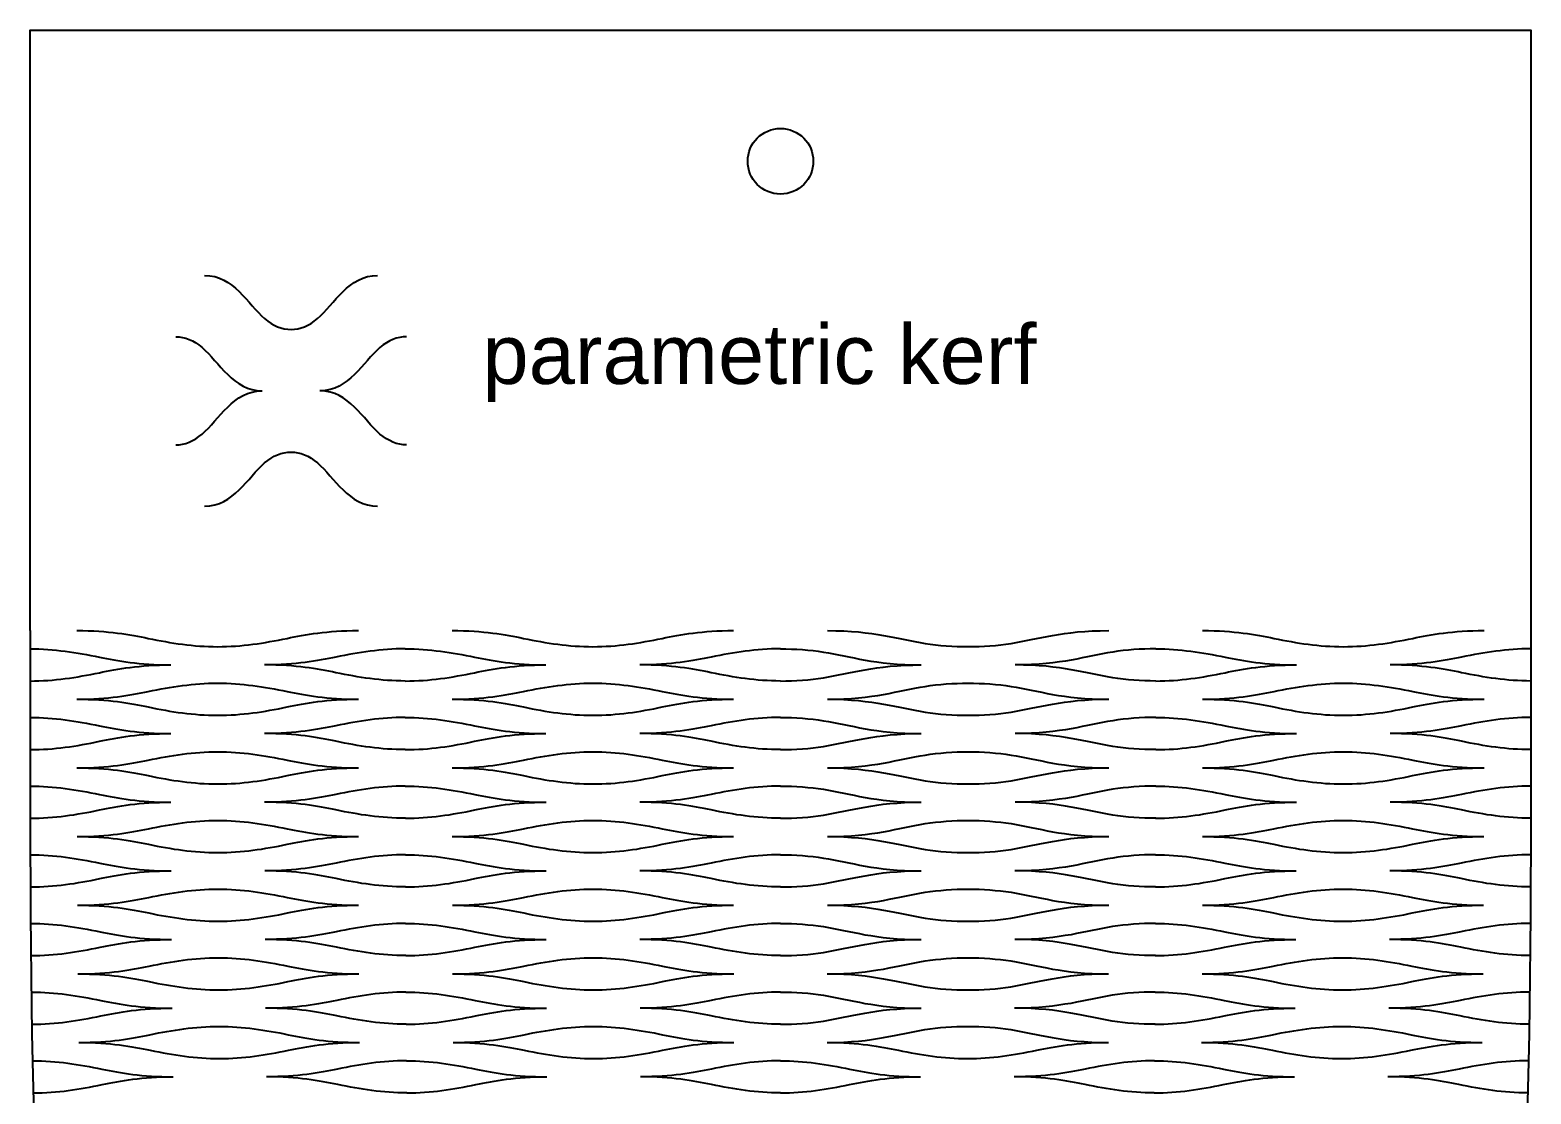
# Model space of a CAD drawing. Extents: x 0.4 to 17.3, y 0.4 to 6.1.
# Drawn here: x 13.173 to 17.305, y 3.217 to 6.145 of the extents above; entities that cross this region are included whole.
import ezdxf

# ---------------------------------------------------------------- set-up
doc = ezdxf.new("R2010")
doc.units = 0
doc.header["$MEASUREMENT"] = 0
doc.layers.add('DEFAULT', color=7, linetype='CONTINUOUS')

msp = doc.modelspace()

# ---------------------------------------------------------------- linework, layer by layer
at = {"layer": 'DEFAULT'}
msp.add_lwpolyline([(13.1733, 4.4919), (13.1733, 6.1446), (17.3051, 6.1446), (17.3051, 4.4919)], dxfattribs=at)
for points, knots in [([(15.3295, 5.7834), (15.3295, 5.8332), (15.2891, 5.8737), (15.2392, 5.8737), (15.1893, 5.8737), (15.1489, 5.8332), (15.1489, 5.7834), (15.1489, 5.7335), (15.1893, 5.6931), (15.2392, 5.6931), (15.2891, 5.6931), (15.3295, 5.7335), (15.3295, 5.7834)], [0, 0, 0, 0, 1, 1, 1, 2, 2, 2, 3, 3, 3, 4, 4, 4, 4]), ([(13.6538, 5.4694), (13.7332, 5.4694), (13.7729, 5.39), (13.8192, 5.3503), (13.8655, 5.3106), (13.9184, 5.3106), (13.9647, 5.3503), (14.011, 5.39), (14.0507, 5.4694), (14.1301, 5.4694)], [0, 0, 0, 0, 1, 1, 1, 2, 2, 2, 3, 3, 3, 3]), ([(13.5744, 5.3007), (13.5992, 5.3007), (13.624, 5.2907), (13.6472, 5.2709), (13.6935, 5.2312), (13.7332, 5.1518), (13.8125, 5.1518)], [0, 0, 0, 0, 1, 1, 1, 2, 2, 2, 2]), ([(14.2095, 5.3007), (14.1847, 5.3007), (14.1599, 5.2907), (14.1367, 5.2709), (14.0904, 5.2312), (14.0507, 5.1518), (13.9713, 5.1518)], [0, 0, 0, 0, 1, 1, 1, 2, 2, 2, 2]), ([(13.5744, 5.003), (13.5992, 5.003), (13.624, 5.0129), (13.6472, 5.0327), (13.6935, 5.0724), (13.7332, 5.1518), (13.8125, 5.1518)], [0, 0, 0, 0, 1, 1, 1, 2, 2, 2, 2]), ([(14.2095, 5.003), (14.1847, 5.003), (14.1599, 5.0129), (14.1367, 5.0327), (14.0904, 5.0724), (14.0507, 5.1518), (13.9713, 5.1518)], [0, 0, 0, 0, 1, 1, 1, 2, 2, 2, 2]), ([(13.6538, 4.8342), (13.7332, 4.8342), (13.7729, 4.9136), (13.8192, 4.9533), (13.8655, 4.993), (13.9184, 4.993), (13.9647, 4.9533), (14.011, 4.9136), (14.0507, 4.8342), (14.1301, 4.8342)], [0, 0, 0, 0, 1, 1, 1, 2, 2, 2, 3, 3, 3, 3]), ([(13.1733, 4.4919), (13.1733, 3.3114), (13.1733, 2.7212), (13.2766, 2.1309), (13.3799, 1.5406), (13.5865, 0.9504), (14.4128, 0.3601)], [0, 0, 0, 0, 1, 1, 1, 2, 2, 2, 2]), ([(13.3025, 4.4919), (13.3896, 4.4919), (13.4474, 4.4811), (13.4989, 4.4705), (13.5618, 4.4575), (13.6232, 4.4476), (13.6898, 4.4476), (13.7564, 4.4476), (13.8178, 4.4575), (13.8808, 4.4705), (13.9322, 4.4811), (13.99, 4.4919), (14.0772, 4.4919)], [0, 0, 0, 0, 1, 1, 1, 2, 2, 2, 3, 3, 3, 4, 4, 4, 4]), ([(14.3354, 4.4919), (14.4226, 4.4919), (14.4803, 4.4811), (14.5318, 4.4705), (14.5947, 4.4575), (14.6562, 4.4476), (14.7227, 4.4476), (14.7893, 4.4476), (14.8508, 4.4575), (14.9137, 4.4705), (14.9652, 4.4811), (15.0229, 4.4919), (15.1101, 4.4919)], [0, 0, 0, 0, 1, 1, 1, 2, 2, 2, 3, 3, 3, 4, 4, 4, 4]), ([(15.3683, 4.4919), (15.4974, 4.4919), (15.562, 4.4683), (15.6373, 4.4565), (15.7127, 4.4447), (15.7987, 4.4447), (15.874, 4.4565), (15.9494, 4.4683), (16.0139, 4.4919), (16.143, 4.4919)], [0, 0, 0, 0, 1, 1, 1, 2, 2, 2, 3, 3, 3, 3]), ([(17.3051, 4.4919), (17.3051, 3.3114), (17.3051, 2.7212), (17.2018, 2.1309), (17.0985, 1.5406), (16.8919, 0.9504), (16.0656, 0.3601)], [0, 0, 0, 0, 1, 1, 1, 2, 2, 2, 2]), ([(16.4013, 4.4919), (16.4884, 4.4919), (16.5462, 4.4811), (16.5977, 4.4705), (16.6606, 4.4575), (16.722, 4.4476), (16.7886, 4.4476), (16.8552, 4.4476), (16.9166, 4.4575), (16.9796, 4.4705), (17.0311, 4.4811), (17.0888, 4.4919), (17.176, 4.4919)], [0, 0, 0, 0, 1, 1, 1, 2, 2, 2, 3, 3, 3, 4, 4, 4, 4]), ([(13.1733, 4.4417), (13.2399, 4.4417), (13.3014, 4.4318), (13.3643, 4.4188), (13.4158, 4.4082), (13.4735, 4.3974), (13.5607, 4.3974)], [0, 0, 0, 0, 1, 1, 1, 2, 2, 2, 2]), ([(14.2063, 4.4417), (14.1397, 4.4417), (14.0782, 4.4318), (14.0153, 4.4188), (13.9638, 4.4082), (13.9061, 4.3974), (13.8189, 4.3974)], [0, 0, 0, 0, 1, 1, 1, 2, 2, 2, 2]), ([(14.2063, 4.4417), (14.2728, 4.4417), (14.3343, 4.4318), (14.3972, 4.4188), (14.4487, 4.4082), (14.5065, 4.3974), (14.5936, 4.3974)], [0, 0, 0, 0, 1, 1, 1, 2, 2, 2, 2]), ([(15.2392, 4.4417), (15.1726, 4.4417), (15.1112, 4.4318), (15.0483, 4.4188), (14.9968, 4.4082), (14.939, 4.3974), (14.8519, 4.3974)], [0, 0, 0, 0, 1, 1, 1, 2, 2, 2, 2]), ([(15.2392, 4.4417), (15.2796, 4.4417), (15.3199, 4.4388), (15.3576, 4.4329), (15.4329, 4.4211), (15.4974, 4.3974), (15.6266, 4.3974)], [0, 0, 0, 0, 1, 1, 1, 2, 2, 2, 2]), ([(16.2722, 4.4417), (16.2318, 4.4417), (16.1915, 4.4388), (16.1538, 4.4329), (16.0785, 4.4211), (16.0139, 4.3974), (15.8848, 4.3974)], [0, 0, 0, 0, 1, 1, 1, 2, 2, 2, 2]), ([(16.2721, 4.4417), (16.3387, 4.4417), (16.4002, 4.4318), (16.4631, 4.4188), (16.5146, 4.4082), (16.5723, 4.3974), (16.6595, 4.3974)], [0, 0, 0, 0, 1, 1, 1, 2, 2, 2, 2]), ([(17.3051, 4.4417), (17.2385, 4.4417), (17.1771, 4.4318), (17.1141, 4.4188), (17.0626, 4.4082), (17.0049, 4.3974), (16.9177, 4.3974)], [0, 0, 0, 0, 1, 1, 1, 2, 2, 2, 2]), ([(13.1733, 4.3531), (13.2399, 4.3531), (13.3014, 4.3631), (13.3643, 4.376), (13.4158, 4.3867), (13.4735, 4.3974), (13.5607, 4.3974)], [0, 0, 0, 0, 1, 1, 1, 2, 2, 2, 2]), ([(14.2063, 4.3531), (14.1397, 4.3531), (14.0783, 4.3631), (14.0153, 4.376), (13.9638, 4.3867), (13.9061, 4.3974), (13.8189, 4.3974)], [0, 0, 0, 0, 1, 1, 1, 2, 2, 2, 2]), ([(14.2063, 4.3531), (14.2728, 4.3531), (14.3343, 4.3631), (14.3972, 4.376), (14.4487, 4.3867), (14.5065, 4.3974), (14.5936, 4.3974)], [0, 0, 0, 0, 1, 1, 1, 2, 2, 2, 2]), ([(15.2392, 4.3531), (15.1726, 4.3531), (15.1112, 4.3631), (15.0483, 4.376), (14.9968, 4.3867), (14.939, 4.3974), (14.8519, 4.3974)], [0, 0, 0, 0, 1, 1, 1, 2, 2, 2, 2]), ([(15.2392, 4.3531), (15.2796, 4.3531), (15.3199, 4.3561), (15.3576, 4.362), (15.4329, 4.3738), (15.4974, 4.3974), (15.6266, 4.3974)], [0, 0, 0, 0, 1, 1, 1, 2, 2, 2, 2]), ([(16.2722, 4.3531), (16.2318, 4.3531), (16.1915, 4.3561), (16.1538, 4.362), (16.0785, 4.3738), (16.0139, 4.3974), (15.8848, 4.3974)], [0, 0, 0, 0, 1, 1, 1, 2, 2, 2, 2]), ([(16.2721, 4.3531), (16.3387, 4.3531), (16.4002, 4.3631), (16.4631, 4.376), (16.5146, 4.3867), (16.5723, 4.3974), (16.6595, 4.3974)], [0, 0, 0, 0, 1, 1, 1, 2, 2, 2, 2]), ([(17.3051, 4.3531), (17.2385, 4.3531), (17.1771, 4.3631), (17.1141, 4.376), (17.0626, 4.3867), (17.0049, 4.3974), (16.9177, 4.3974)], [0, 0, 0, 0, 1, 1, 1, 2, 2, 2, 2]), ([(13.3025, 4.303), (13.3896, 4.303), (13.4474, 4.3137), (13.4989, 4.3244), (13.5618, 4.3373), (13.6232, 4.3472), (13.6898, 4.3472), (13.7564, 4.3472), (13.8178, 4.3373), (13.8808, 4.3244), (13.9323, 4.3137), (13.99, 4.303), (14.0772, 4.303)], [0, 0, 0, 0, 1, 1, 1, 2, 2, 2, 3, 3, 3, 4, 4, 4, 4]), ([(14.3354, 4.303), (14.4226, 4.303), (14.4803, 4.3137), (14.5318, 4.3244), (14.5947, 4.3373), (14.6562, 4.3472), (14.7227, 4.3472), (14.7893, 4.3472), (14.8508, 4.3373), (14.9137, 4.3244), (14.9652, 4.3137), (15.0229, 4.303), (15.1101, 4.303)], [0, 0, 0, 0, 1, 1, 1, 2, 2, 2, 3, 3, 3, 4, 4, 4, 4]), ([(15.3683, 4.303), (15.4974, 4.303), (15.562, 4.3266), (15.6373, 4.3384), (15.7127, 4.3502), (15.7987, 4.3502), (15.874, 4.3384), (15.9494, 4.3266), (16.0139, 4.303), (16.143, 4.303)], [0, 0, 0, 0, 1, 1, 1, 2, 2, 2, 3, 3, 3, 3]), ([(16.4013, 4.303), (16.4884, 4.303), (16.5462, 4.3137), (16.5977, 4.3244), (16.6606, 4.3373), (16.722, 4.3472), (16.7886, 4.3472), (16.8552, 4.3472), (16.9166, 4.3373), (16.9796, 4.3244), (17.0311, 4.3137), (17.0888, 4.303), (17.176, 4.303)], [0, 0, 0, 0, 1, 1, 1, 2, 2, 2, 3, 3, 3, 4, 4, 4, 4]), ([(13.3025, 4.303), (13.3896, 4.303), (13.4474, 4.2922), (13.4989, 4.2816), (13.5618, 4.2686), (13.6233, 4.2587), (13.6898, 4.2587), (13.7564, 4.2587), (13.8178, 4.2686), (13.8808, 4.2816), (13.9323, 4.2922), (13.99, 4.303), (14.0772, 4.303)], [0, 0, 0, 0, 1, 1, 1, 2, 2, 2, 3, 3, 3, 4, 4, 4, 4]), ([(14.3354, 4.303), (14.4226, 4.303), (14.4803, 4.2922), (14.5318, 4.2816), (14.5947, 4.2686), (14.6562, 4.2587), (14.7227, 4.2587), (14.7893, 4.2587), (14.8508, 4.2686), (14.9137, 4.2816), (14.9652, 4.2922), (15.0229, 4.303), (15.1101, 4.303)], [0, 0, 0, 0, 1, 1, 1, 2, 2, 2, 3, 3, 3, 4, 4, 4, 4]), ([(15.3683, 4.303), (15.4974, 4.303), (15.562, 4.2793), (15.6373, 4.2675), (15.7127, 4.2557), (15.7987, 4.2557), (15.874, 4.2675), (15.9493, 4.2793), (16.0139, 4.303), (16.143, 4.303)], [0, 0, 0, 0, 1, 1, 1, 2, 2, 2, 3, 3, 3, 3]), ([(16.4013, 4.303), (16.4884, 4.303), (16.5462, 4.2922), (16.5976, 4.2816), (16.6606, 4.2686), (16.722, 4.2587), (16.7886, 4.2587), (16.8551, 4.2587), (16.9166, 4.2686), (16.9796, 4.2816), (17.0311, 4.2922), (17.0888, 4.303), (17.176, 4.303)], [0, 0, 0, 0, 1, 1, 1, 2, 2, 2, 3, 3, 3, 4, 4, 4, 4]), ([(13.1734, 4.2528), (13.2399, 4.2528), (13.3014, 4.2429), (13.3643, 4.2299), (13.4158, 4.2193), (13.4736, 4.2085), (13.5607, 4.2085)], [0, 0, 0, 0, 1, 1, 1, 2, 2, 2, 2]), ([(14.2063, 4.2528), (14.1397, 4.2528), (14.0783, 4.2429), (14.0154, 4.2299), (13.9639, 4.2193), (13.9061, 4.2085), (13.819, 4.2085)], [0, 0, 0, 0, 1, 1, 1, 2, 2, 2, 2]), ([(14.2063, 4.2528), (14.2729, 4.2528), (14.3343, 4.2429), (14.3972, 4.2299), (14.4487, 4.2193), (14.5065, 4.2085), (14.5936, 4.2085)], [0, 0, 0, 0, 1, 1, 1, 2, 2, 2, 2]), ([(15.2392, 4.2528), (15.1726, 4.2528), (15.1112, 4.2429), (15.0483, 4.2299), (14.9968, 4.2193), (14.939, 4.2085), (14.8519, 4.2085)], [0, 0, 0, 0, 1, 1, 1, 2, 2, 2, 2]), ([(15.2392, 4.2528), (15.2796, 4.2528), (15.3199, 4.2498), (15.3576, 4.2439), (15.4329, 4.2321), (15.4974, 4.2085), (15.6266, 4.2085)], [0, 0, 0, 0, 1, 1, 1, 2, 2, 2, 2]), ([(16.2721, 4.2528), (16.2318, 4.2528), (16.1915, 4.2498), (16.1538, 4.2439), (16.0785, 4.2321), (16.0139, 4.2085), (15.8848, 4.2085)], [0, 0, 0, 0, 1, 1, 1, 2, 2, 2, 2]), ([(16.2721, 4.2528), (16.3387, 4.2528), (16.4002, 4.2429), (16.4631, 4.2299), (16.5145, 4.2193), (16.5723, 4.2085), (16.6594, 4.2085)], [0, 0, 0, 0, 1, 1, 1, 2, 2, 2, 2]), ([(17.305, 4.2528), (17.2385, 4.2528), (17.177, 4.2429), (17.1141, 4.2299), (17.0626, 4.2193), (17.0048, 4.2085), (16.9177, 4.2085)], [0, 0, 0, 0, 1, 1, 1, 2, 2, 2, 2]), ([(13.1734, 4.1642), (13.24, 4.1642), (13.3015, 4.1741), (13.3644, 4.1871), (13.4159, 4.1977), (13.4736, 4.2085), (13.5607, 4.2085)], [0, 0, 0, 0, 1, 1, 1, 2, 2, 2, 2]), ([(14.2063, 4.1642), (14.1398, 4.1642), (14.0783, 4.1741), (14.0154, 4.1871), (13.9639, 4.1977), (13.9061, 4.2085), (13.819, 4.2085)], [0, 0, 0, 0, 1, 1, 1, 2, 2, 2, 2]), ([(14.2063, 4.1642), (14.2729, 4.1642), (14.3343, 4.1741), (14.3973, 4.1871), (14.4487, 4.1977), (14.5065, 4.2085), (14.5936, 4.2085)], [0, 0, 0, 0, 1, 1, 1, 2, 2, 2, 2]), ([(15.2392, 4.1642), (15.1726, 4.1642), (15.1112, 4.1741), (15.0483, 4.1871), (14.9968, 4.1977), (14.939, 4.2085), (14.8519, 4.2085)], [0, 0, 0, 0, 1, 1, 1, 2, 2, 2, 2]), ([(15.2392, 4.1642), (15.2796, 4.1642), (15.3199, 4.1672), (15.3576, 4.1731), (15.4329, 4.1849), (15.4974, 4.2085), (15.6266, 4.2085)], [0, 0, 0, 0, 1, 1, 1, 2, 2, 2, 2]), ([(16.2721, 4.1642), (16.2318, 4.1642), (16.1915, 4.1672), (16.1538, 4.1731), (16.0785, 4.1849), (16.0139, 4.2085), (15.8848, 4.2085)], [0, 0, 0, 0, 1, 1, 1, 2, 2, 2, 2]), ([(16.2721, 4.1642), (16.3387, 4.1642), (16.4001, 4.1741), (16.4631, 4.1871), (16.5145, 4.1977), (16.5723, 4.2085), (16.6594, 4.2085)], [0, 0, 0, 0, 1, 1, 1, 2, 2, 2, 2]), ([(17.305, 4.1642), (17.2384, 4.1642), (17.177, 4.1741), (17.1141, 4.1871), (17.0626, 4.1977), (17.0048, 4.2085), (16.9177, 4.2085)], [0, 0, 0, 0, 1, 1, 1, 2, 2, 2, 2]), ([(13.3026, 4.114), (13.3897, 4.114), (13.4475, 4.1248), (13.499, 4.1354), (13.5619, 4.1484), (13.6233, 4.1583), (13.6899, 4.1583), (13.7564, 4.1583), (13.8179, 4.1484), (13.8809, 4.1354), (13.9323, 4.1248), (13.9901, 4.114), (14.0772, 4.114)], [0, 0, 0, 0, 1, 1, 1, 2, 2, 2, 3, 3, 3, 4, 4, 4, 4]), ([(14.3355, 4.114), (14.4226, 4.114), (14.4803, 4.1248), (14.5318, 4.1354), (14.5947, 4.1484), (14.6562, 4.1583), (14.7228, 4.1583), (14.7893, 4.1583), (14.8508, 4.1484), (14.9137, 4.1354), (14.9652, 4.1248), (15.0229, 4.114), (15.1101, 4.114)], [0, 0, 0, 0, 1, 1, 1, 2, 2, 2, 3, 3, 3, 4, 4, 4, 4]), ([(15.3683, 4.114), (15.4974, 4.114), (15.562, 4.1376), (15.6373, 4.1494), (15.7127, 4.1613), (15.7987, 4.1613), (15.874, 4.1494), (15.9493, 4.1376), (16.0139, 4.114), (16.143, 4.114)], [0, 0, 0, 0, 1, 1, 1, 2, 2, 2, 3, 3, 3, 3]), ([(16.4012, 4.114), (16.4884, 4.114), (16.5461, 4.1248), (16.5976, 4.1354), (16.6605, 4.1484), (16.722, 4.1583), (16.7885, 4.1583), (16.8551, 4.1583), (16.9166, 4.1484), (16.9795, 4.1354), (17.0309, 4.1248), (17.0887, 4.114), (17.1758, 4.114)], [0, 0, 0, 0, 1, 1, 1, 2, 2, 2, 3, 3, 3, 4, 4, 4, 4]), ([(13.3026, 4.114), (13.3897, 4.114), (13.4475, 4.1033), (13.499, 4.0926), (13.5619, 4.0797), (13.6234, 4.0697), (13.69, 4.0697), (13.7565, 4.0697), (13.818, 4.0796), (13.8809, 4.0926), (13.9324, 4.1033), (13.9901, 4.114), (14.0772, 4.114)], [0, 0, 0, 0, 1, 1, 1, 2, 2, 2, 3, 3, 3, 4, 4, 4, 4]), ([(14.3355, 4.114), (14.4226, 4.114), (14.4804, 4.1033), (14.5319, 4.0926), (14.5948, 4.0797), (14.6562, 4.0697), (14.7228, 4.0697), (14.7894, 4.0697), (14.8508, 4.0796), (14.9137, 4.0926), (14.9652, 4.1033), (15.0229, 4.114), (15.1101, 4.114)], [0, 0, 0, 0, 1, 1, 1, 2, 2, 2, 3, 3, 3, 4, 4, 4, 4]), ([(15.3683, 4.114), (15.4974, 4.114), (15.562, 4.0904), (15.6373, 4.0786), (15.7126, 4.0668), (15.7987, 4.0668), (15.874, 4.0786), (15.9493, 4.0904), (16.0139, 4.114), (16.143, 4.114)], [0, 0, 0, 0, 1, 1, 1, 2, 2, 2, 3, 3, 3, 3]), ([(16.4012, 4.114), (16.4884, 4.114), (16.5461, 4.1033), (16.5975, 4.0926), (16.6604, 4.0797), (16.7219, 4.0697), (16.7884, 4.0697), (16.855, 4.0697), (16.9165, 4.0796), (16.9794, 4.0926), (17.0309, 4.1033), (17.0887, 4.114), (17.1758, 4.114)], [0, 0, 0, 0, 1, 1, 1, 2, 2, 2, 3, 3, 3, 4, 4, 4, 4]), ([(13.1736, 4.0638), (13.2401, 4.0638), (13.3016, 4.0539), (13.3646, 4.0409), (13.4161, 4.0303), (13.4738, 4.0196), (13.561, 4.0196)], [0, 0, 0, 0, 1, 1, 1, 2, 2, 2, 2]), ([(14.2064, 4.0638), (14.1398, 4.0638), (14.0784, 4.0539), (14.0155, 4.0409), (13.964, 4.0303), (13.9063, 4.0196), (13.8192, 4.0196)], [0, 0, 0, 0, 1, 1, 1, 2, 2, 2, 2]), ([(14.2064, 4.0638), (14.273, 4.0638), (14.3344, 4.0539), (14.3974, 4.0409), (14.4488, 4.0303), (14.5066, 4.0196), (14.5937, 4.0196)], [0, 0, 0, 0, 1, 1, 1, 2, 2, 2, 2]), ([(15.2392, 4.0638), (15.1727, 4.0638), (15.1112, 4.0539), (15.0483, 4.0409), (14.9968, 4.0303), (14.9391, 4.0196), (14.8519, 4.0196)], [0, 0, 0, 0, 1, 1, 1, 2, 2, 2, 2]), ([(15.2392, 4.0638), (15.2795, 4.0638), (15.3199, 4.0609), (15.3576, 4.055), (15.4329, 4.0432), (15.4974, 4.0196), (15.6265, 4.0196)], [0, 0, 0, 0, 1, 1, 1, 2, 2, 2, 2]), ([(16.2721, 4.0638), (16.2317, 4.0638), (16.1914, 4.0609), (16.1537, 4.055), (16.0784, 4.0432), (16.0139, 4.0196), (15.8848, 4.0196)], [0, 0, 0, 0, 1, 1, 1, 2, 2, 2, 2]), ([(16.272, 4.0638), (16.3386, 4.0638), (16.4, 4.0539), (16.4629, 4.0409), (16.5144, 4.0303), (16.5721, 4.0196), (16.6593, 4.0196)], [0, 0, 0, 0, 1, 1, 1, 2, 2, 2, 2]), ([(17.3048, 4.0638), (17.2383, 4.0638), (17.1768, 4.0539), (17.1139, 4.0409), (17.0624, 4.0303), (17.0046, 4.0196), (16.9175, 4.0196)], [0, 0, 0, 0, 1, 1, 1, 2, 2, 2, 2]), ([(13.1738, 3.9753), (13.2403, 3.9753), (13.3017, 3.9852), (13.3646, 3.9982), (13.4161, 4.0088), (13.4738, 4.0196), (13.561, 4.0196)], [0, 0, 0, 0, 1, 1, 1, 2, 2, 2, 2]), ([(14.2065, 3.9753), (14.1399, 3.9753), (14.0785, 3.9852), (14.0155, 3.9982), (13.964, 4.0088), (13.9063, 4.0196), (13.8192, 4.0196)], [0, 0, 0, 0, 1, 1, 1, 2, 2, 2, 2]), ([(14.2065, 3.9753), (14.273, 3.9753), (14.3345, 3.9852), (14.3974, 3.9982), (14.4489, 4.0088), (14.5066, 4.0196), (14.5937, 4.0196)], [0, 0, 0, 0, 1, 1, 1, 2, 2, 2, 2]), ([(15.2392, 3.9753), (15.1727, 3.9753), (15.1112, 3.9852), (15.0483, 3.9982), (14.9968, 4.0088), (14.9391, 4.0196), (14.8519, 4.0196)], [0, 0, 0, 0, 1, 1, 1, 2, 2, 2, 2]), ([(15.2392, 3.9753), (15.2795, 3.9753), (15.3199, 3.9782), (15.3576, 3.9841), (15.4329, 3.9959), (15.4974, 4.0196), (15.6265, 4.0196)], [0, 0, 0, 0, 1, 1, 1, 2, 2, 2, 2]), ([(16.2721, 3.9753), (16.2317, 3.9753), (16.1914, 3.9782), (16.1537, 3.9841), (16.0784, 3.9959), (16.0139, 4.0196), (15.8848, 4.0196)], [0, 0, 0, 0, 1, 1, 1, 2, 2, 2, 2]), ([(16.2719, 3.9753), (16.3385, 3.9753), (16.3999, 3.9852), (16.4629, 3.9982), (16.5144, 4.0088), (16.5721, 4.0196), (16.6593, 4.0196)], [0, 0, 0, 0, 1, 1, 1, 2, 2, 2, 2]), ([(17.3047, 3.9753), (17.2381, 3.9753), (17.1767, 3.9852), (17.1138, 3.9982), (17.0623, 4.0088), (17.0046, 4.0196), (16.9175, 4.0196)], [0, 0, 0, 0, 1, 1, 1, 2, 2, 2, 2]), ([(13.303, 3.9251), (13.3901, 3.9251), (13.4478, 3.9358), (13.4993, 3.9465), (13.5621, 3.9595), (13.6236, 3.9694), (13.6901, 3.9694), (13.7567, 3.9694), (13.8181, 3.9595), (13.8811, 3.9465), (13.9326, 3.9358), (13.9903, 3.9251), (14.0775, 3.9251)], [0, 0, 0, 0, 1, 1, 1, 2, 2, 2, 3, 3, 3, 4, 4, 4, 4]), ([(14.3356, 3.9251), (14.4228, 3.9251), (14.4805, 3.9358), (14.532, 3.9465), (14.5949, 3.9595), (14.6563, 3.9694), (14.7228, 3.9694), (14.7894, 3.9694), (14.8508, 3.9595), (14.9138, 3.9465), (14.9653, 3.9358), (15.023, 3.9251), (15.1101, 3.9251)], [0, 0, 0, 0, 1, 1, 1, 2, 2, 2, 3, 3, 3, 4, 4, 4, 4]), ([(15.3683, 3.9251), (15.4974, 3.9251), (15.562, 3.9487), (15.6373, 3.9605), (15.7126, 3.9723), (15.7987, 3.9723), (15.874, 3.9605), (15.9493, 3.9487), (16.0139, 3.9251), (16.143, 3.9251)], [0, 0, 0, 0, 1, 1, 1, 2, 2, 2, 3, 3, 3, 3]), ([(16.401, 3.9251), (16.4881, 3.9251), (16.5458, 3.9358), (16.5973, 3.9465), (16.6603, 3.9595), (16.7217, 3.9694), (16.7883, 3.9694), (16.8548, 3.9694), (16.9163, 3.9595), (16.9792, 3.9465), (17.0306, 3.9358), (17.0883, 3.9251), (17.1755, 3.9251)], [0, 0, 0, 0, 1, 1, 1, 2, 2, 2, 3, 3, 3, 4, 4, 4, 4]), ([(13.303, 3.9251), (13.3901, 3.9251), (13.4479, 3.9143), (13.4994, 3.9037), (13.5623, 3.8907), (13.6238, 3.8808), (13.6903, 3.8808), (13.7569, 3.8808), (13.8183, 3.8907), (13.8812, 3.9037), (13.9326, 3.9143), (13.9903, 3.9251), (14.0775, 3.9251)], [0, 0, 0, 0, 1, 1, 1, 2, 2, 2, 3, 3, 3, 4, 4, 4, 4]), ([(14.3356, 3.9251), (14.4228, 3.9251), (14.4805, 3.9143), (14.532, 3.9037), (14.5949, 3.8907), (14.6564, 3.8808), (14.7229, 3.8808), (14.7895, 3.8808), (14.8509, 3.8907), (14.9138, 3.9037), (14.9653, 3.9143), (15.023, 3.9251), (15.1101, 3.9251)], [0, 0, 0, 0, 1, 1, 1, 2, 2, 2, 3, 3, 3, 4, 4, 4, 4]), ([(15.3683, 3.9251), (15.4974, 3.9251), (15.5619, 3.9015), (15.6372, 3.8897), (15.7125, 3.8778), (15.7986, 3.8778), (15.8739, 3.8897), (15.9492, 3.9015), (16.0137, 3.9251), (16.1428, 3.9251)], [0, 0, 0, 0, 1, 1, 1, 2, 2, 2, 3, 3, 3, 3]), ([(16.401, 3.9251), (16.4881, 3.9251), (16.5458, 3.9143), (16.5973, 3.9037), (16.6601, 3.8907), (16.7215, 3.8808), (16.7881, 3.8808), (16.8546, 3.8808), (16.9161, 3.8907), (16.979, 3.9037), (17.0306, 3.9143), (17.0883, 3.9251), (17.1755, 3.9251)], [0, 0, 0, 0, 1, 1, 1, 2, 2, 2, 3, 3, 3, 4, 4, 4, 4]), ([(13.1741, 3.8749), (13.2406, 3.8749), (13.3021, 3.865), (13.3651, 3.852), (13.4166, 3.8414), (13.4744, 3.8306), (13.5615, 3.8306)], [0, 0, 0, 0, 1, 1, 1, 2, 2, 2, 2]), ([(14.2067, 3.8749), (14.1401, 3.8749), (14.0787, 3.865), (14.0158, 3.852), (13.9644, 3.8414), (13.9067, 3.8306), (13.8196, 3.8306)], [0, 0, 0, 0, 1, 1, 1, 2, 2, 2, 2]), ([(14.2067, 3.8749), (14.2732, 3.8749), (14.3347, 3.865), (14.3976, 3.852), (14.4491, 3.8414), (14.5068, 3.8306), (14.5939, 3.8306)], [0, 0, 0, 0, 1, 1, 1, 2, 2, 2, 2]), ([(15.2392, 3.8749), (15.1727, 3.8749), (15.1112, 3.865), (15.0483, 3.852), (14.9969, 3.8414), (14.9392, 3.8306), (14.852, 3.8306)], [0, 0, 0, 0, 1, 1, 1, 2, 2, 2, 2]), ([(15.2392, 3.8749), (15.2795, 3.8749), (15.3199, 3.8719), (15.3575, 3.866), (15.4328, 3.8542), (15.4974, 3.8306), (15.6265, 3.8306)], [0, 0, 0, 0, 1, 1, 1, 2, 2, 2, 2]), ([(16.2719, 3.8749), (16.2315, 3.8749), (16.1912, 3.8719), (16.1536, 3.866), (16.0783, 3.8542), (16.0137, 3.8306), (15.8846, 3.8306)], [0, 0, 0, 0, 1, 1, 1, 2, 2, 2, 2]), ([(16.2718, 3.8749), (16.3383, 3.8749), (16.3997, 3.865), (16.4626, 3.852), (16.514, 3.8414), (16.5717, 3.8306), (16.6588, 3.8306)], [0, 0, 0, 0, 1, 1, 1, 2, 2, 2, 2]), ([(17.3043, 3.8749), (17.2378, 3.8749), (17.1763, 3.865), (17.1133, 3.852), (17.0618, 3.8414), (17.0041, 3.8306), (16.9169, 3.8306)], [0, 0, 0, 0, 1, 1, 1, 2, 2, 2, 2]), ([(13.1745, 3.7863), (13.2411, 3.7863), (13.3024, 3.7962), (13.3653, 3.8092), (13.4167, 3.8198), (13.4744, 3.8306), (13.5615, 3.8306)], [0, 0, 0, 0, 1, 1, 1, 2, 2, 2, 2]), ([(14.2069, 3.7863), (14.1403, 3.7863), (14.0789, 3.7962), (14.016, 3.8092), (13.9645, 3.8198), (13.9067, 3.8306), (13.8196, 3.8306)], [0, 0, 0, 0, 1, 1, 1, 2, 2, 2, 2]), ([(14.2069, 3.7863), (14.2734, 3.7863), (14.3348, 3.7962), (14.3977, 3.8092), (14.4491, 3.8198), (14.5068, 3.8306), (14.5939, 3.8306)], [0, 0, 0, 0, 1, 1, 1, 2, 2, 2, 2]), ([(15.2392, 3.7863), (15.1727, 3.7863), (15.1113, 3.7962), (15.0484, 3.8092), (14.9969, 3.8198), (14.9392, 3.8306), (14.852, 3.8306)], [0, 0, 0, 0, 1, 1, 1, 2, 2, 2, 2]), ([(15.2392, 3.7863), (15.2795, 3.7863), (15.3199, 3.7893), (15.3575, 3.7952), (15.4328, 3.807), (15.4974, 3.8306), (15.6265, 3.8306)], [0, 0, 0, 0, 1, 1, 1, 2, 2, 2, 2]), ([(16.2719, 3.7863), (16.2315, 3.7863), (16.1912, 3.7893), (16.1536, 3.7952), (16.0783, 3.807), (16.0137, 3.8306), (15.8846, 3.8306)], [0, 0, 0, 0, 1, 1, 1, 2, 2, 2, 2]), ([(16.2716, 3.7863), (16.3381, 3.7863), (16.3995, 3.7962), (16.4625, 3.8092), (16.514, 3.8198), (16.5717, 3.8306), (16.6588, 3.8306)], [0, 0, 0, 0, 1, 1, 1, 2, 2, 2, 2]), ([(17.3039, 3.7863), (17.2374, 3.7863), (17.176, 3.7962), (17.1132, 3.8092), (17.0617, 3.8198), (17.0041, 3.8306), (16.9169, 3.8306)], [0, 0, 0, 0, 1, 1, 1, 2, 2, 2, 2]), ([(13.3038, 3.7361), (13.3909, 3.7361), (13.4485, 3.7469), (13.5, 3.7575), (13.5628, 3.7705), (13.6242, 3.7804), (13.6907, 3.7804), (13.7572, 3.7804), (13.8187, 3.7705), (13.8816, 3.7575), (13.9331, 3.7469), (13.9909, 3.7361), (14.078, 3.7361)], [0, 0, 0, 0, 1, 1, 1, 2, 2, 2, 3, 3, 3, 4, 4, 4, 4]), ([(14.336, 3.7361), (14.4231, 3.7361), (14.4808, 3.7469), (14.5322, 3.7575), (14.5951, 3.7705), (14.6565, 3.7804), (14.723, 3.7804), (14.7896, 3.7804), (14.851, 3.7705), (14.9139, 3.7575), (14.9654, 3.7469), (15.0231, 3.7361), (15.1102, 3.7361)], [0, 0, 0, 0, 1, 1, 1, 2, 2, 2, 3, 3, 3, 4, 4, 4, 4]), ([(15.3683, 3.7361), (15.4974, 3.7361), (15.5619, 3.7598), (15.6372, 3.7716), (15.7125, 3.7834), (15.7986, 3.7834), (15.8739, 3.7716), (15.9492, 3.7598), (16.0137, 3.7361), (16.1428, 3.7361)], [0, 0, 0, 0, 1, 1, 1, 2, 2, 2, 3, 3, 3, 3]), ([(16.4005, 3.7361), (16.4876, 3.7361), (16.5453, 3.7469), (16.5968, 3.7575), (16.6597, 3.7705), (16.7212, 3.7804), (16.7877, 3.7804), (16.8542, 3.7804), (16.9156, 3.7705), (16.9785, 3.7575), (17.0299, 3.7469), (17.0875, 3.7361), (17.1746, 3.7361)], [0, 0, 0, 0, 1, 1, 1, 2, 2, 2, 3, 3, 3, 4, 4, 4, 4]), ([(13.3038, 3.7361), (13.3909, 3.7361), (13.4487, 3.7254), (13.5002, 3.7147), (13.5632, 3.7018), (13.6246, 3.6919), (13.6911, 3.6919), (13.7577, 3.6919), (13.819, 3.7018), (13.8818, 3.7147), (13.9332, 3.7254), (13.9909, 3.7361), (14.078, 3.7361)], [0, 0, 0, 0, 1, 1, 1, 2, 2, 2, 3, 3, 3, 4, 4, 4, 4]), ([(14.336, 3.7361), (14.4231, 3.7361), (14.4809, 3.7254), (14.5323, 3.7147), (14.5952, 3.7018), (14.6567, 3.6919), (14.7232, 3.6919), (14.7897, 3.6919), (14.8511, 3.7018), (14.914, 3.7147), (14.9654, 3.7254), (15.0231, 3.7361), (15.1102, 3.7361)], [0, 0, 0, 0, 1, 1, 1, 2, 2, 2, 3, 3, 3, 4, 4, 4, 4]), ([(15.3682, 3.7361), (15.4973, 3.7361), (15.5618, 3.7125), (15.637, 3.7007), (15.7123, 3.6889), (15.7983, 3.6889), (15.8736, 3.7007), (15.9489, 3.7125), (16.0134, 3.7361), (16.1424, 3.7361)], [0, 0, 0, 0, 1, 1, 1, 2, 2, 2, 3, 3, 3, 3]), ([(16.4005, 3.7361), (16.4876, 3.7361), (16.5452, 3.7254), (16.5966, 3.7147), (16.6594, 3.7018), (16.7207, 3.6919), (16.7873, 3.6919), (16.8538, 3.6919), (16.9152, 3.7018), (16.9782, 3.7147), (17.0297, 3.7254), (17.0875, 3.7361), (17.1746, 3.7361)], [0, 0, 0, 0, 1, 1, 1, 2, 2, 2, 3, 3, 3, 4, 4, 4, 4]), ([(13.1752, 3.6859), (13.2417, 3.6859), (13.3032, 3.676), (13.3661, 3.6631), (13.4177, 3.6524), (13.4754, 3.6417), (13.5625, 3.6417)], [0, 0, 0, 0, 1, 1, 1, 2, 2, 2, 2]), ([(14.2072, 3.6859), (14.1407, 3.6859), (14.0793, 3.676), (14.0165, 3.6631), (13.9651, 3.6524), (13.9075, 3.6417), (13.8205, 3.6417)], [0, 0, 0, 0, 1, 1, 1, 2, 2, 2, 2]), ([(14.2072, 3.6859), (14.2737, 3.6859), (14.3352, 3.676), (14.3981, 3.6631), (14.4495, 3.6524), (14.5073, 3.6417), (14.5943, 3.6417)], [0, 0, 0, 0, 1, 1, 1, 2, 2, 2, 2]), ([(15.2392, 3.6859), (15.1727, 3.6859), (15.1113, 3.676), (15.0485, 3.6631), (14.997, 3.6524), (14.9393, 3.6417), (14.8523, 3.6417)], [0, 0, 0, 0, 1, 1, 1, 2, 2, 2, 2]), ([(15.2392, 3.6859), (15.2795, 3.6859), (15.3199, 3.683), (15.3575, 3.6771), (15.4327, 3.6653), (15.4973, 3.6417), (15.6263, 3.6417)], [0, 0, 0, 0, 1, 1, 1, 2, 2, 2, 2]), ([(16.2714, 3.6859), (16.2311, 3.6859), (16.1908, 3.683), (16.1532, 3.6771), (16.0779, 3.6653), (16.0134, 3.6417), (15.8844, 3.6417)], [0, 0, 0, 0, 1, 1, 1, 2, 2, 2, 2]), ([(16.2712, 3.6859), (16.3377, 3.6859), (16.3991, 3.676), (16.4619, 3.6631), (16.5133, 3.6524), (16.5709, 3.6417), (16.658, 3.6417)], [0, 0, 0, 0, 1, 1, 1, 2, 2, 2, 2]), ([(17.3032, 3.6859), (17.2367, 3.6859), (17.1752, 3.676), (17.1123, 3.6631), (17.0607, 3.6524), (17.003, 3.6417), (16.9159, 3.6417)], [0, 0, 0, 0, 1, 1, 1, 2, 2, 2, 2]), ([(13.176, 3.5974), (13.2425, 3.5974), (13.3037, 3.6073), (13.3665, 3.6203), (13.4178, 3.6309), (13.4754, 3.6417), (13.5625, 3.6417)], [0, 0, 0, 0, 1, 1, 1, 2, 2, 2, 2]), ([(14.2076, 3.5974), (14.1411, 3.5974), (14.0797, 3.6073), (14.0168, 3.6203), (13.9653, 3.6309), (13.9075, 3.6417), (13.8205, 3.6417)], [0, 0, 0, 0, 1, 1, 1, 2, 2, 2, 2]), ([(14.2076, 3.5974), (14.2741, 3.5974), (14.3354, 3.6073), (14.3982, 3.6203), (14.4496, 3.6309), (14.5073, 3.6417), (14.5943, 3.6417)], [0, 0, 0, 0, 1, 1, 1, 2, 2, 2, 2]), ([(15.2392, 3.5974), (15.1727, 3.5974), (15.1113, 3.6073), (15.0485, 3.6203), (14.997, 3.6309), (14.9393, 3.6417), (14.8523, 3.6417)], [0, 0, 0, 0, 1, 1, 1, 2, 2, 2, 2]), ([(15.2392, 3.5974), (15.2795, 3.5974), (15.3199, 3.6003), (15.3575, 3.6062), (15.4327, 3.618), (15.4973, 3.6417), (15.6263, 3.6417)], [0, 0, 0, 0, 1, 1, 1, 2, 2, 2, 2]), ([(16.2714, 3.5974), (16.2311, 3.5974), (16.1908, 3.6003), (16.1532, 3.6062), (16.0779, 3.618), (16.0134, 3.6417), (15.8844, 3.6417)], [0, 0, 0, 0, 1, 1, 1, 2, 2, 2, 2]), ([(16.2708, 3.5974), (16.3373, 3.5974), (16.3987, 3.6073), (16.4617, 3.6203), (16.5131, 3.6309), (16.5709, 3.6417), (16.658, 3.6417)], [0, 0, 0, 0, 1, 1, 1, 2, 2, 2, 2]), ([(17.3025, 3.5974), (17.236, 3.5974), (17.1747, 3.6073), (17.1119, 3.6203), (17.0606, 3.6309), (17.003, 3.6417), (16.9159, 3.6417)], [0, 0, 0, 0, 1, 1, 1, 2, 2, 2, 2]), ([(13.3053, 3.5472), (13.3924, 3.5472), (13.4499, 3.558), (13.5013, 3.5686), (13.564, 3.5816), (13.6253, 3.5915), (13.6918, 3.5915), (13.7583, 3.5915), (13.8197, 3.5816), (13.8827, 3.5686), (13.9341, 3.558), (13.9919, 3.5472), (14.0789, 3.5472)], [0, 0, 0, 0, 1, 1, 1, 2, 2, 2, 3, 3, 3, 4, 4, 4, 4]), ([(14.3367, 3.5472), (14.4238, 3.5472), (14.4814, 3.558), (14.5328, 3.5686), (14.5956, 3.5816), (14.6569, 3.5915), (14.7234, 3.5915), (14.7899, 3.5915), (14.8513, 3.5816), (14.9141, 3.5686), (14.9656, 3.558), (15.0233, 3.5472), (15.1103, 3.5472)], [0, 0, 0, 0, 1, 1, 1, 2, 2, 2, 3, 3, 3, 4, 4, 4, 4]), ([(15.3682, 3.5472), (15.4973, 3.5472), (15.5618, 3.5708), (15.637, 3.5826), (15.7123, 3.5944), (15.7983, 3.5944), (15.8736, 3.5826), (15.9489, 3.5708), (16.0134, 3.5472), (16.1424, 3.5472)], [0, 0, 0, 0, 1, 1, 1, 2, 2, 2, 3, 3, 3, 3]), ([(16.3995, 3.5472), (16.4866, 3.5472), (16.5443, 3.558), (16.5958, 3.5686), (16.6587, 3.5816), (16.7201, 3.5915), (16.7866, 3.5915), (16.8531, 3.5915), (16.9144, 3.5816), (16.9772, 3.5686), (17.0285, 3.558), (17.0861, 3.5472), (17.1731, 3.5472)], [0, 0, 0, 0, 1, 1, 1, 2, 2, 2, 3, 3, 3, 4, 4, 4, 4]), ([(13.3053, 3.5472), (13.3924, 3.5472), (13.4502, 3.5364), (13.5017, 3.5258), (13.5647, 3.5128), (13.6261, 3.5029), (13.6926, 3.5029), (13.759, 3.5029), (13.8203, 3.5128), (13.883, 3.5258), (13.9343, 3.5364), (13.9919, 3.5472), (14.0789, 3.5472)], [0, 0, 0, 0, 1, 1, 1, 2, 2, 2, 3, 3, 3, 4, 4, 4, 4]), ([(14.3367, 3.5472), (14.4238, 3.5472), (14.4815, 3.5364), (14.533, 3.5258), (14.5958, 3.5128), (14.6572, 3.5029), (14.7237, 3.5029), (14.7901, 3.5029), (14.8514, 3.5128), (14.9142, 3.5258), (14.9656, 3.5364), (15.0233, 3.5472), (15.1103, 3.5472)], [0, 0, 0, 0, 1, 1, 1, 2, 2, 2, 3, 3, 3, 4, 4, 4, 4]), ([(15.3681, 3.5472), (15.4971, 3.5472), (15.5615, 3.5236), (15.6367, 3.5118), (15.7119, 3.5), (15.7979, 3.5), (15.8731, 3.5118), (15.9483, 3.5236), (16.0128, 3.5472), (16.1417, 3.5472)], [0, 0, 0, 0, 1, 1, 1, 2, 2, 2, 3, 3, 3, 3]), ([(16.3995, 3.5472), (16.4866, 3.5472), (16.5441, 3.5364), (16.5955, 3.5258), (16.6581, 3.5128), (16.7194, 3.5029), (16.7858, 3.5029), (16.8523, 3.5029), (16.9137, 3.5128), (16.9767, 3.5258), (17.0283, 3.5364), (17.0861, 3.5472), (17.1731, 3.5472)], [0, 0, 0, 0, 1, 1, 1, 2, 2, 2, 3, 3, 3, 4, 4, 4, 4]), ([(13.1771, 3.497), (13.2436, 3.497), (13.3051, 3.4871), (13.3681, 3.4741), (13.4196, 3.4635), (13.4773, 3.4527), (13.5643, 3.4527)], [0, 0, 0, 0, 1, 1, 1, 2, 2, 2, 2]), ([(14.2082, 3.497), (14.1417, 3.497), (14.0805, 3.4871), (14.0178, 3.4741), (13.9665, 3.4635), (13.909, 3.4527), (13.822, 3.4527)], [0, 0, 0, 0, 1, 1, 1, 2, 2, 2, 2]), ([(14.2082, 3.497), (14.2746, 3.497), (14.336, 3.4871), (14.3989, 3.4741), (14.4504, 3.4635), (14.508, 3.4527), (14.595, 3.4527)], [0, 0, 0, 0, 1, 1, 1, 2, 2, 2, 2]), ([(15.2392, 3.497), (15.1728, 3.497), (15.1114, 3.4871), (15.0486, 3.4741), (14.9973, 3.4635), (14.9397, 3.4527), (14.8527, 3.4527)], [0, 0, 0, 0, 1, 1, 1, 2, 2, 2, 2]), ([(15.2392, 3.497), (15.2795, 3.497), (15.3198, 3.4941), (15.3574, 3.4882), (15.4326, 3.4764), (15.4971, 3.4527), (15.626, 3.4527)], [0, 0, 0, 0, 1, 1, 1, 2, 2, 2, 2]), ([(16.2706, 3.497), (16.2303, 3.497), (16.19, 3.4941), (16.1524, 3.4882), (16.0772, 3.4764), (16.0128, 3.4527), (15.8838, 3.4527)], [0, 0, 0, 0, 1, 1, 1, 2, 2, 2, 2]), ([(16.2702, 3.497), (16.3367, 3.497), (16.398, 3.4871), (16.4606, 3.4741), (16.5119, 3.4635), (16.5694, 3.4527), (16.6564, 3.4527)], [0, 0, 0, 0, 1, 1, 1, 2, 2, 2, 2]), ([(17.3013, 3.497), (17.2348, 3.497), (17.1733, 3.4871), (17.1104, 3.4741), (17.0588, 3.4635), (17.0011, 3.4527), (16.9141, 3.4527)], [0, 0, 0, 0, 1, 1, 1, 2, 2, 2, 2]), ([(13.1785, 3.4085), (13.2449, 3.4085), (13.306, 3.4184), (13.3686, 3.4313), (13.4199, 3.442), (13.4773, 3.4527), (13.5643, 3.4527)], [0, 0, 0, 0, 1, 1, 1, 2, 2, 2, 2]), ([(14.2088, 3.4085), (14.1424, 3.4085), (14.081, 3.4184), (14.0181, 3.4313), (13.9667, 3.442), (13.909, 3.4527), (13.822, 3.4527)], [0, 0, 0, 0, 1, 1, 1, 2, 2, 2, 2]), ([(14.2088, 3.4085), (14.2752, 3.4085), (14.3365, 3.4184), (14.3992, 3.4313), (14.4505, 3.442), (14.508, 3.4527), (14.595, 3.4527)], [0, 0, 0, 0, 1, 1, 1, 2, 2, 2, 2]), ([(15.2392, 3.4085), (15.1728, 3.4085), (15.1115, 3.4184), (15.0487, 3.4313), (14.9973, 3.442), (14.9397, 3.4527), (14.8527, 3.4527)], [0, 0, 0, 0, 1, 1, 1, 2, 2, 2, 2]), ([(15.2392, 3.4085), (15.2795, 3.4085), (15.3198, 3.4114), (15.3574, 3.4173), (15.4326, 3.4291), (15.4971, 3.4527), (15.626, 3.4527)], [0, 0, 0, 0, 1, 1, 1, 2, 2, 2, 2]), ([(16.2706, 3.4085), (16.2303, 3.4085), (16.19, 3.4114), (16.1524, 3.4173), (16.0772, 3.4291), (16.0128, 3.4527), (15.8838, 3.4527)], [0, 0, 0, 0, 1, 1, 1, 2, 2, 2, 2]), ([(16.2696, 3.4085), (16.336, 3.4085), (16.3974, 3.4184), (16.4603, 3.4313), (16.5117, 3.442), (16.5694, 3.4527), (16.6564, 3.4527)], [0, 0, 0, 0, 1, 1, 1, 2, 2, 2, 2]), ([(17.3, 3.4085), (17.2336, 3.4085), (17.1724, 3.4184), (17.1098, 3.4313), (17.0586, 3.442), (17.0011, 3.4527), (16.9141, 3.4527)], [0, 0, 0, 0, 1, 1, 1, 2, 2, 2, 2]), ([(13.308, 3.3583), (13.3949, 3.3583), (13.4523, 3.369), (13.5035, 3.3797), (13.5661, 3.3927), (13.6273, 3.4026), (13.6937, 3.4026), (13.7601, 3.4026), (13.8215, 3.3927), (13.8844, 3.3797), (13.9359, 3.369), (13.9935, 3.3583), (14.0804, 3.3583)], [0, 0, 0, 0, 1, 1, 1, 2, 2, 2, 3, 3, 3, 4, 4, 4, 4]), ([(14.338, 3.3583), (14.4249, 3.3583), (14.4824, 3.369), (14.5337, 3.3797), (14.5964, 3.3927), (14.6576, 3.4026), (14.724, 3.4026), (14.7904, 3.4026), (14.8518, 3.3927), (14.9146, 3.3797), (14.9659, 3.369), (15.0236, 3.3583), (15.1105, 3.3583)], [0, 0, 0, 0, 1, 1, 1, 2, 2, 2, 3, 3, 3, 4, 4, 4, 4]), ([(15.3681, 3.3583), (15.4971, 3.3583), (15.5615, 3.3819), (15.6367, 3.3937), (15.7119, 3.4055), (15.7979, 3.4055), (15.8731, 3.3937), (15.9483, 3.3819), (16.0128, 3.3583), (16.1417, 3.3583)], [0, 0, 0, 0, 1, 1, 1, 2, 2, 2, 3, 3, 3, 3]), ([(16.398, 3.3583), (16.4849, 3.3583), (16.5426, 3.369), (16.594, 3.3797), (16.6569, 3.3927), (16.7183, 3.4026), (16.7847, 3.4026), (16.8511, 3.4026), (16.9123, 3.3927), (16.9749, 3.3797), (17.0261, 3.369), (17.0836, 3.3583), (17.1705, 3.3583)], [0, 0, 0, 0, 1, 1, 1, 2, 2, 2, 3, 3, 3, 4, 4, 4, 4]), ([(13.308, 3.3583), (13.3949, 3.3583), (13.4527, 3.3475), (13.5042, 3.3369), (13.5672, 3.3239), (13.6286, 3.314), (13.695, 3.314), (13.7613, 3.314), (13.8224, 3.3239), (13.8849, 3.3369), (13.9361, 3.3475), (13.9935, 3.3583), (14.0804, 3.3583)], [0, 0, 0, 0, 1, 1, 1, 2, 2, 2, 3, 3, 3, 4, 4, 4, 4]), ([(14.338, 3.3583), (14.4249, 3.3583), (14.4825, 3.3475), (14.534, 3.3369), (14.5968, 3.3239), (14.6581, 3.314), (14.7245, 3.314), (14.7908, 3.314), (14.852, 3.3239), (14.9147, 3.3369), (14.966, 3.3475), (15.0236, 3.3583), (15.1105, 3.3583)], [0, 0, 0, 0, 1, 1, 1, 2, 2, 2, 3, 3, 3, 4, 4, 4, 4]), ([(15.368, 3.3583), (15.4549, 3.3583), (15.5124, 3.3475), (15.5637, 3.3369), (15.6264, 3.3239), (15.6876, 3.314), (15.7539, 3.314), (15.8203, 3.314), (15.8816, 3.3239), (15.9444, 3.3369), (15.9959, 3.3475), (16.0536, 3.3583), (16.1405, 3.3583)], [0, 0, 0, 0, 1, 1, 1, 2, 2, 2, 3, 3, 3, 4, 4, 4, 4]), ([(16.398, 3.3583), (16.4849, 3.3583), (16.5423, 3.3475), (16.5935, 3.3369), (16.656, 3.3239), (16.7171, 3.314), (16.7834, 3.314), (16.8498, 3.314), (16.9112, 3.3239), (16.9742, 3.3369), (17.0257, 3.3475), (17.0836, 3.3583), (17.1705, 3.3583)], [0, 0, 0, 0, 1, 1, 1, 2, 2, 2, 3, 3, 3, 4, 4, 4, 4]), ([(13.1804, 3.3081), (13.2467, 3.3081), (13.3082, 3.2982), (13.3712, 3.2852), (13.4227, 3.2746), (13.4805, 3.2638), (13.5673, 3.2638)], [0, 0, 0, 0, 1, 1, 1, 2, 2, 2, 2]), ([(14.2098, 3.3081), (14.1435, 3.3081), (14.0823, 3.2982), (14.0198, 3.2852), (13.9687, 3.2746), (13.9113, 3.2638), (13.8245, 3.2638)], [0, 0, 0, 0, 1, 1, 1, 2, 2, 2, 2]), ([(14.2098, 3.3081), (14.2762, 3.3081), (14.3375, 3.2982), (14.4003, 3.2852), (14.4517, 3.2746), (14.5093, 3.2638), (14.5962, 3.2638)], [0, 0, 0, 0, 1, 1, 1, 2, 2, 2, 2]), ([(15.2392, 3.3081), (15.1729, 3.3081), (15.1116, 3.2982), (15.049, 3.2852), (14.9977, 3.2746), (14.9402, 3.2638), (14.8534, 3.2638)], [0, 0, 0, 0, 1, 1, 1, 2, 2, 2, 2]), ([(15.2392, 3.3081), (15.3055, 3.3081), (15.3668, 3.2982), (15.4295, 3.2852), (15.4807, 3.2746), (15.5382, 3.2638), (15.625, 3.2638)], [0, 0, 0, 0, 1, 1, 1, 2, 2, 2, 2]), ([(16.2686, 3.3081), (16.2023, 3.3081), (16.1409, 3.2982), (16.0781, 3.2852), (16.0267, 3.2746), (15.9691, 3.2638), (15.8823, 3.2638)], [0, 0, 0, 0, 1, 1, 1, 2, 2, 2, 2]), ([(16.2686, 3.3081), (16.335, 3.3081), (16.3961, 3.2982), (16.4586, 3.2852), (16.5098, 3.2746), (16.5671, 3.2638), (16.6539, 3.2638)], [0, 0, 0, 0, 1, 1, 1, 2, 2, 2, 2]), ([(17.298, 3.3081), (17.2317, 3.3081), (17.1702, 3.2982), (17.1072, 3.2852), (17.0557, 3.2746), (16.998, 3.2638), (16.9112, 3.2638)], [0, 0, 0, 0, 1, 1, 1, 2, 2, 2, 2]), ([(13.1825, 3.2196), (13.2488, 3.2196), (13.3097, 3.2295), (13.3721, 3.2424), (13.4232, 3.2531), (13.4805, 3.2638), (13.5673, 3.2638)], [0, 0, 0, 0, 1, 1, 1, 2, 2, 2, 2]), ([(14.2109, 3.2196), (14.1446, 3.2196), (14.0833, 3.2295), (14.0204, 3.2424), (13.969, 3.2531), (13.9113, 3.2638), (13.8245, 3.2638)], [0, 0, 0, 0, 1, 1, 1, 2, 2, 2, 2]), ([(14.2109, 3.2196), (14.2771, 3.2196), (14.3382, 3.2295), (14.4007, 3.2424), (14.4519, 3.2531), (14.5093, 3.2638), (14.5962, 3.2638)], [0, 0, 0, 0, 1, 1, 1, 2, 2, 2, 2]), ([(15.2392, 3.2196), (15.1729, 3.2196), (15.1117, 3.2295), (15.0491, 3.2424), (14.9977, 3.2531), (14.9402, 3.2638), (14.8534, 3.2638)], [0, 0, 0, 0, 1, 1, 1, 2, 2, 2, 2]), ([(15.2392, 3.2196), (15.3055, 3.2196), (15.3667, 3.2295), (15.4294, 3.2424), (15.4807, 3.2531), (15.5382, 3.2638), (15.625, 3.2638)], [0, 0, 0, 0, 1, 1, 1, 2, 2, 2, 2]), ([(16.2676, 3.2196), (16.2013, 3.2196), (16.1402, 3.2295), (16.0777, 3.2424), (16.0265, 3.2531), (15.9691, 3.2638), (15.8823, 3.2638)], [0, 0, 0, 0, 1, 1, 1, 2, 2, 2, 2]), ([(16.2676, 3.2196), (16.3338, 3.2196), (16.3952, 3.2295), (16.458, 3.2424), (16.5094, 3.2531), (16.5671, 3.2638), (16.6539, 3.2638)], [0, 0, 0, 0, 1, 1, 1, 2, 2, 2, 2]), ([(17.2959, 3.2196), (17.2296, 3.2196), (17.1687, 3.2295), (17.1063, 3.2424), (17.0553, 3.2531), (16.998, 3.2638), (16.9112, 3.2638)], [0, 0, 0, 0, 1, 1, 1, 2, 2, 2, 2])]:
    msp.add_open_spline(points, degree=3, knots=knots, dxfattribs=at)

# ---------------------------------------------------------------- texts
at = {"layer": 'DEFAULT', "color": 7, "insert": (14.4187, 5.1212), "char_height": 0.163767, "attachment_point": 7}
msp.add_mtext('{\\fHelvetica 25 Ultra Light|b0|i0|c0|p34;parametric kerf}', dxfattribs=at)

doc.saveas('drawing.dxf')
